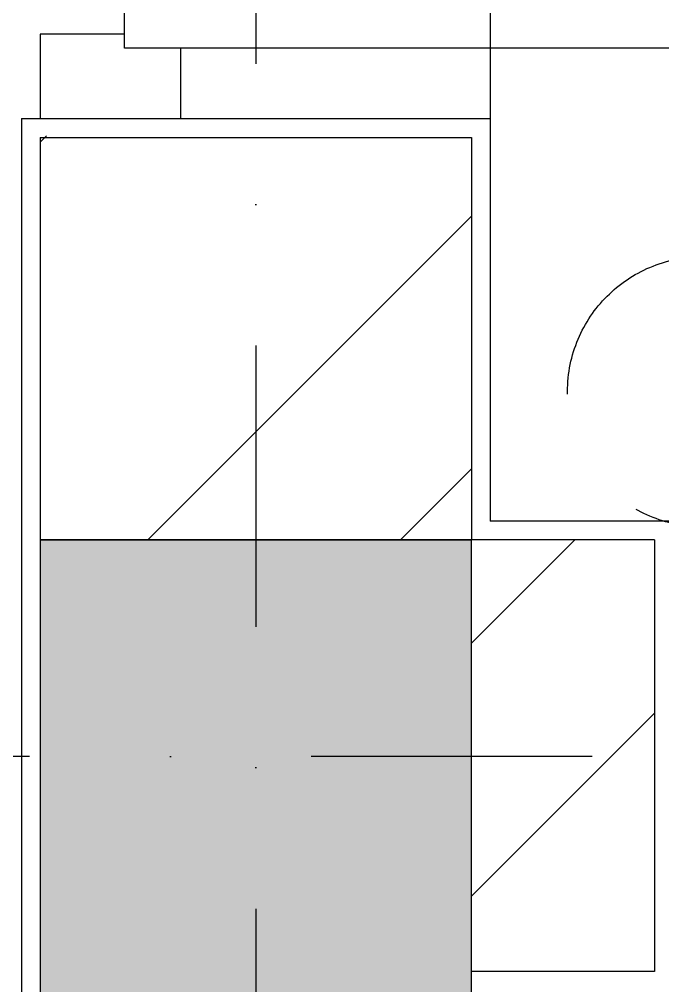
# Model space of a CAD drawing. Extents: x -437689 to -407696, y -55787 to -37037.
# Drawn here: x -435277.3 to -435105.8, y -50191.4 to -49933.9 of the extents above; entities that cross this region are included whole.
import ezdxf

# ---------------------------------------------------------------- set-up
doc = ezdxf.new("R2010")
doc.units = 0
doc.header["$LTSCALE"] = 150
doc.header["$MEASUREMENT"] = 0
doc.linetypes.add('DASHDOT', pattern=[1, 0.5, -0.25, 0, -0.25])
doc.linetypes.add('DASHED', pattern=[0.75, 0.5, -0.25])
for name, color, linetype in [('COL', 2, 'CONTINUOUS'), ('DOOR', 31, 'CONTINUOUS'), ('GRID', 252, 'DASHDOT'), ('WALL', 7, 'CONTINUOUS'), ('WASTE', 3, 'DASHED')]:
    doc.layers.add(name, color=color, linetype=linetype)

msp = doc.modelspace()

# ---------------------------------------------------------------- linework, layer by layer
at = {"layer": 'COL'}
msp.add_line((-435271.76, -50072.61), (-435156.76, -50072.61), dxfattribs=at)
at = {"layer": 'COL', "const_width": 115}
msp.add_lwpolyline([(-435214.26, -50297.61), (-435214.26, -50072.61)], dxfattribs=at)
at = {"layer": 'COL'}
msp.add_lwpolyline([(-435271.76, -50072.61), (-435271.76, -50297.61), (-435271.76, -50297.61), (-435156.76, -50297.61), (-435156.76, -50072.61)], dxfattribs=at)
at = {"layer": 'DOOR', "color": 8}
for p, q in [((-435249.26, -49941.58), (-435249.26, -49928.45)), ((-435249.26, -49937.83), (-435271.76, -49937.83)), ((-435271.76, -49937.83), (-435271.76, -49960.33)), ((-435249.26, -49941.58), (-435249.26, -49937.83)), ((-435234.26, -49941.58), (-435249.26, -49941.58)), ((-434911.76, -49941.58), (-435249.26, -49941.58)), ((-435234.26, -49960.33), (-435234.26, -49941.58)), ((-435271.76, -49960.33), (-435234.26, -49960.33))]:
    msp.add_line(p, q, dxfattribs=at)
msp.add_arc((-435249.26, -49941.58), 337.5, 0, 90, dxfattribs=at)
at = {"layer": 'GRID'}
for p, q in [((-435214.26, -46868.7), (-435214.26, -52414.38)), ((-432722.96, -50130.33), (-436475.27, -50130.33))]:
    msp.add_line(p, q, dxfattribs=at)
at = {"layer": 'WALL', "linetype": 'DASHDOT', "ltscale": 900}
for p, q in [((-435151.76, -49585.33), (-435151.76, -49960.33)), ((-435271.76, -49965.33), (-435271.76, -50000.11)), ((-435108.01, -50072.61), (-435108.01, -50187.61)), ((-435156.76, -50297.61), (-435156.76, -50187.61))]:
    msp.add_line(p, q, dxfattribs=at)
at = {"layer": 'WALL', "color": 9}
for p, q in [((-435276.76, -49960.33), (-435276.76, -50857.61)), ((-433184.26, -50067.61), (-435151.76, -50067.61))]:
    msp.add_line(p, q, dxfattribs=at)
at = {"layer": 'WALL', "linetype": 'CONTINUOUS', "ltscale": 900}
for p, q in [((-435276.76, -49960.33), (-435151.76, -49960.33)), ((-435271.76, -49965.33), (-435156.76, -49965.33))]:
    msp.add_line(p, q, dxfattribs=at)
at = {"layer": 'WALL', "linetype": 'CONTINUOUS'}
for p, q in [((-435151.76, -49960.33), (-435151.76, -50067.61)), ((-435156.76, -49965.33), (-435156.76, -50022.61)), ((-435156.76, -49965.33), (-435156.76, -50072.61))]:
    msp.add_line(p, q, dxfattribs=at)
at = {"layer": 'WALL', "color": 9, "linetype": 'DASHDOT', "ltscale": 900}
for p, q in [((-435271.76, -49966.58), (-435270.07, -49964.89)), ((-435243.09, -50072.61), (-435156.76, -49986.29)), ((-435175.74, -50072.61), (-435156.76, -50053.64)), ((-435156.76, -50100.17), (-435129.2, -50072.61)), ((-435156.76, -50167.52), (-435108.01, -50118.77))]:
    msp.add_line(p, q, dxfattribs=at)
at = {"layer": 'WALL'}
for p, q in [((-435271.76, -49965.33), (-435271.76, -50862.61)), ((-435108.01, -50072.61), (-435271.76, -50072.61)), ((-435108.01, -50187.61), (-435156.76, -50187.61))]:
    msp.add_line(p, q, dxfattribs=at)
at = {"layer": 'WASTE'}
msp.add_circle((-435095.17, -50033.13, 0), 36, dxfattribs=at)

doc.saveas('drawing.dxf')
